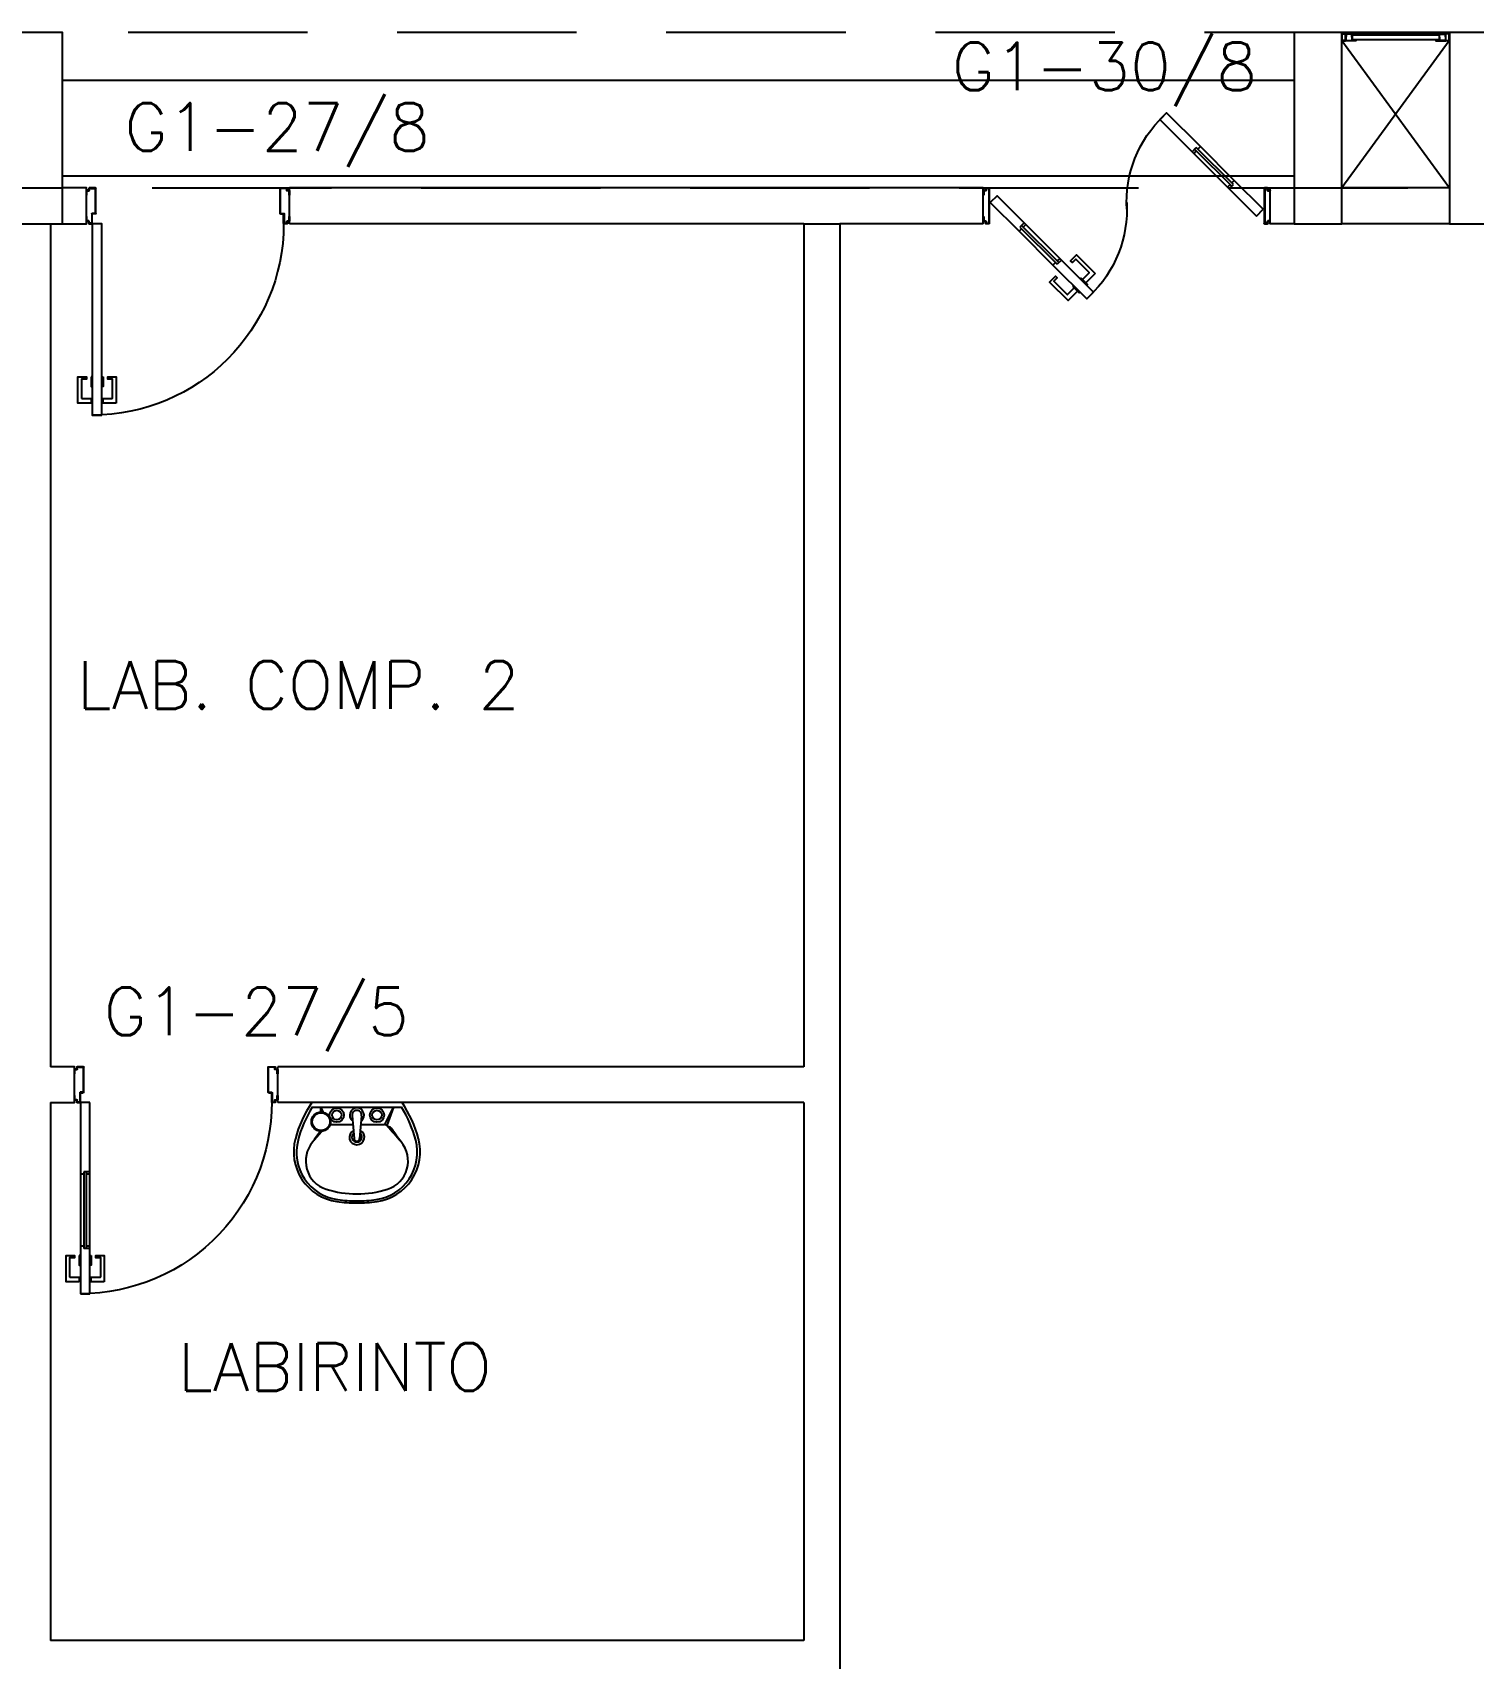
# Model space of a CAD drawing. Header units: millimetres. Extents: x 1887 to 2405, y 1100 to 1335.
# Drawn here: x 2161.48 to 2167.51, y 1230.32 to 1237.12 of the extents above; entities that cross this region are included whole.
import ezdxf

# ---------------------------------------------------------------- set-up
doc = ezdxf.new("R2010")
doc.units = ezdxf.units.MM
doc.linetypes.add('HIDDEN', pattern=[0.375, 0.25, -0.125])
for name, color, linetype in [('AR-ALV', 2, 'Continuous'), ('AR-ESQ', 1, 'Continuous'), ('AR-ESQ-PROJ', 1, 'HIDDEN'), ('AR-ESTC', 3, 'Continuous'), ('AR-LOUÇAS', 1, 'Continuous'), ('AR-PORTA', 1, 'Continuous'), ('AR-PROJ', 1, 'HIDDEN'), ('AR-SHAFT', 1, 'Continuous'), ('DT-ESQ-BAGUETE-C', 2, 'Continuous'), ('DT-ESQ-PERFIL CADEIRA-C', 2, 'Continuous'), ('DT-ESQ-PERFIL CADEIRA-V', 1, 'Continuous'), ('DT-ESQ-VENEZIANA-C', 2, 'Continuous'), ('DT-ESQ-VENEZIANA-V', 2, 'Continuous'), ('ENDEREÇO', 2, 'Continuous'), ('maçaneta', 1, 'Continuous'), ('mov', 1, 'Continuous'), ('PM-PERFIL U-C', 2, 'Continuous'), ('PM-VIDRO', 1, 'Continuous'), ('pm1', 2, 'Continuous'), ('pm2', 2, 'Continuous'), ('TEXTO', 2, 'Continuous'), ('WC1', 1, 'Continuous'), ('WC2', 1, 'Continuous'), ('WC3', 1, 'Continuous')]:
    doc.layers.add(name, color=color, linetype=linetype)
doc.styles.add('UNB-100', font='simplex.shx', dxfattribs={"height": 0.2})
doc.styles.add('UNB1-100', font='simplex.shx', dxfattribs={"height": 0.2})

# ---------------------------------------------------------------- blocks, each defined once
blk = doc.blocks.new('LVTR-01P')
at = {"layer": 'WC1'}
for centre, radius, start, end in [((0.2424, -0.2861), 0.5176, 146.45009, 164.88853), ((-0.2424, -0.2861), 0.5176, 15.11147, 33.54991), ((-0.0544, -0.2059), 0.2102, 164.88853, 261.87462), ((0.0544, -0.2059), 0.2102, 278.12538, 15.11147), ((0, 0.175), 0.595, 261.87462, 270), ((0, 0.175), 0.595, 270, 278.12538)]:
    blk.add_arc(centre, radius, start, end, dxfattribs=at)
at = {"layer": 'WC2'}
for p, q in [((0.189, 0), (-0.189, 0)), ((-0.1869, -0.02), (0.1869, -0.02)), ((-0.0199, -0.0561), (-0.0119, -0.1511)), ((0.0195, -0.0561), (0.0115, -0.1511)), ((-0.112, -0.0924), (-0.0168, -0.0924)), ((0.0165, -0.0924), (0.1161, -0.0924))]:
    blk.add_line(p, q, dxfattribs=at)
for centre, radius in [((-0.15, -0.08), 0.04), ((-0.084, -0.0525), 0.02), ((0.084, -0.0525), 0.02)]:
    blk.add_circle(centre, radius, dxfattribs=at)
for centre, radius, start, end in [((-0.0002, -0.0527), 0.02, 350.37518, 189.62482), ((4.9199, -4.5336), 6.7189, 138.93408, 139.44029), ((0.1161, -0.105), 0.0126, 41.32768, 90), ((-4.9199, -4.5336), 6.7189, 40.55971, 41.32768), ((-0.0909, -0.2449), 0.1233, 139.44029, 252.413), ((-0.0002, -0.1501), 0.0118, 184.81241, 355.18759), ((0.0909, -0.2449), 0.1233, 287.587, 40.55971), ((0, 0.042), 0.4242, 252.413, 270), ((0, 0.042), 0.4242, 270, 287.587)]:
    blk.add_arc(centre, radius, start, end, dxfattribs=at)
at = {"layer": 'WC3'}
for p, q in [((-0.152, -0.02), (-0.152, -0.0401)), ((-0.148, -0.02), (-0.148, -0.0401)), ((-0.148, -0.0276), (-0.1415, -0.0409)), ((-0.148, -0.0335), (-0.1456, -0.0402)), ((0.1518, -0.02), (0.1161, -0.0924)), ((0.1528, -0.02), (0.1256, -0.0967))]:
    blk.add_line(p, q, dxfattribs=at)
for centre, radius in [((-0.15, -0.08), 0.037), ((-0.084, -0.0525), 0.03), ((0.084, -0.0525), 0.03)]:
    blk.add_circle(centre, radius, dxfattribs=at)
for centre, radius, start, end in [((0.2424, -0.2861), 0.505, 148.20722, 165.28172), ((0, -0.0525), 0.03, 308.80431, 231.19569), ((-0.2424, -0.2861), 0.505, 14.71828, 31.79278), ((5.2813, -4.0721), 6.7189, 143.96959, 144.44029), ((0, -0.1449), 0.0315, 117.94879, 62.76724), ((0, -0.1449), 0.021, 130.92554, 50.29094), ((0.1319, -0.1152), 0.0137, 36.16525, 98.27106), ((-5.2813, -4.0721), 6.7189, 35.55971, 36.16525), ((-0.0531, -0.2084), 0.1995, 165.28172, 262.11494), ((0.0531, -0.2084), 0.1995, 277.88506, 14.71828), ((0, 0.175), 0.5866, 262.11494, 270), ((0, 0.175), 0.5866, 270, 277.88506)]:
    blk.add_arc(centre, radius, start, end, dxfattribs=at)
blk = doc.blocks.new('EF01-P')
at = {"layer": 'DT-ESQ-BAGUETE-C', "ltscale": 0.1}
for points in [[(0.0015, 0.035), (0.015, 0.035), (0.015, 0.0335), (0.0015, 0.0335), (0.0015, 0.005), (0.015, 0.005), (0.015, 0.0035), (0.0015, 0.0035, -0.414214), (0, 0.005), (0, 0.0335, -0.414214)], [(0.4485, 0.035), (0.435, 0.035), (0.435, 0.0335), (0.4485, 0.0335), (0.4485, 0.005), (0.435, 0.005), (0.435, 0.0035), (0.4485, 0.0035, 0.414214), (0.45, 0.005), (0.45, 0.0335, 0.414214)]]:
    blk.add_lwpolyline(points, format="xyb", close=True, dxfattribs=at)
at = {"layer": 'DT-ESQ-PERFIL CADEIRA-C', "color": 2, "ltscale": 0.1}
for points in [[(0.01, 0.0015), (0.01, 0.003), (0.0015, 0.003, 1), (0.0015, 0), (0.015, 0, 0.414214), (0.0165, 0.0015), (0.0165, 0.0335), (0.043, 0.0335)], [(0.407, 0.0065), (0.432, 0.0065), (0.432, 0.0165), (0.4335, 0.0165), (0.4335, 0.0065, -0.414214), (0.432, 0.005), (0.407, 0.005), (0.3935, 0.005, -1), (0.3935, 0.008), (0.407, 0.008), (0.407, 0.02), (0.407, 0.032), (0.3935, 0.032, -1), (0.3935, 0.035), (0.407, 0.035), (0.4335, 0.035, -0.414214), (0.435, 0.0335), (0.435, 0.0015), (0.4485, 0.0015)]]:
    blk.add_lwpolyline(points, format="xyb", dxfattribs=at)
at = {"layer": 'DT-ESQ-PERFIL CADEIRA-C', "ltscale": 0.1}
for points in [[(0.043, 0.0065), (0.018, 0.0065), (0.018, 0.0165), (0.0165, 0.0165), (0.0165, 0.0065, 0.414214), (0.018, 0.005), (0.043, 0.005), (0.0565, 0.005, 1), (0.0565, 0.008), (0.043, 0.008), (0.043, 0.02), (0.043, 0.032), (0.0565, 0.032, 1), (0.0565, 0.035), (0.043, 0.035), (0.0165, 0.035, 0.414214), (0.015, 0.0335), (0.015, 0.0015), (0.0015, 0.0015)], [(0.0415, 0.02), (0.0415, 0.032, -0.414214), (0.043, 0.0335), (0.0565, 0.0335)], [(0.0415, 0.02), (0.0415, 0.008, 0.414214), (0.043, 0.0065), (0.0565, 0.0065)], [(0.4085, 0.02), (0.4085, 0.032, 0.414214), (0.407, 0.0335), (0.3935, 0.0335)], [(0.4085, 0.02), (0.4085, 0.008, -0.414214), (0.407, 0.0065), (0.3935, 0.0065)], [(0.44, 0.0015), (0.44, 0.003), (0.4485, 0.003, -1), (0.4485, 0), (0.435, 0, -0.414214), (0.4335, 0.0015), (0.4335, 0.0335), (0.407, 0.0335)]]:
    blk.add_lwpolyline(points, format="xyb", dxfattribs=at)
at = {"layer": 'DT-ESQ-PERFIL CADEIRA-V', "ltscale": 0.1}
blk.add_line((0.015, 0), (0.435, 0), dxfattribs=at)
at = {"layer": 'DT-ESQ-VENEZIANA-C', "ltscale": 0.1}
for p, q in [((0.043, 0.0105), (0.407, 0.0105)), ((0.043, 0.009), (0.407, 0.009))]:
    blk.add_line(p, q, dxfattribs=at)
at = {"layer": 'DT-ESQ-VENEZIANA-V', "ltscale": 0.1}
blk.add_line((0.043, 0.031), (0.407, 0.031), dxfattribs=at)
blk = doc.blocks.new('PM7B')
at = {"layer": 'maçaneta'}
for points in [[(0.7317, -0.2081), (0.7706, -0.247), (0.7848, -0.2329), (0.7576, -0.2056, -0.414214), (0.7576, -0.2035), (0.8131, -0.148), (0.8272, -0.1622), (0.8343, -0.1551), (0.8095, -0.1303)], [(0.806, -0.2824), (0.8449, -0.3213), (0.9227, -0.2435), (0.8979, -0.2187), (0.8908, -0.2258), (0.905, -0.2399), (0.8495, -0.2954, -0.414214), (0.8474, -0.2954), (0.8201, -0.2682)], [(0.8449, -0.3213), (0.806, -0.2824), (0.8201, -0.2682), (0.8474, -0.2954, 0.414214), (0.8495, -0.2954), (0.905, -0.2399), (0.8908, -0.2258), (0.8979, -0.2187), (0.9227, -0.2435)]]:
    blk.add_lwpolyline(points, format="xyb", close=True, dxfattribs=at)
for points in [[(0.7918, -0.2258), (0.7636, -0.2541), (0.7671, -0.2576), (0.7954, -0.2293)], [(0.7918, -0.2258), (0.7636, -0.2541), (0.7671, -0.2576), (0.7954, -0.2293)], [(0.8272, -0.2612), (0.7989, -0.2894), (0.7954, -0.2859), (0.8237, -0.2576)], [(0.8272, -0.2612), (0.7989, -0.2894), (0.7954, -0.2859), (0.8237, -0.2576)]]:
    blk.add_lwpolyline(points, close=True, dxfattribs=at)
at = {"layer": 'mov'}
for centre, start, end in [((0.0994, 0.0888), 356.80287, 46.39924), ((1.1006, 0.0612), 176.80287, 226.39924)]:
    blk.add_arc(centre, 0.5014, start, end, dxfattribs=at)
at = {"layer": 'PM-PERFIL U-C'}
for p, q in [((0, 0.12), (0, 0.1385)), ((0.0015, 0.14), (0.01, 0.14)), ((0.0105, 0.138), (0.002, 0.138)), ((0.002, 0.138), (0.002, 0.12)), ((0.01, 0.14), (0.01, 0.1485)), ((0.0115, 0.15), (0.0235, 0.15)), ((0.023, 0.148), (0.012, 0.148)), ((0.012, 0.148), (0.012, 0.1395)), ((0.023, 0.148), (0.023, 0.002)), ((0.025, 0.1485), (0.025, 0.0015)), ((1.175, 0.1485), (1.175, 0.0015)), ((1.1885, 0.15), (1.1765, 0.15)), ((1.177, 0.148), (1.188, 0.148)), ((1.177, 0.148), (1.177, 0.002)), ((1.188, 0.148), (1.188, 0.1395)), ((1.1895, 0.138), (1.198, 0.138)), ((1.19, 0.14), (1.19, 0.1485)), ((1.1985, 0.14), (1.19, 0.14)), ((1.198, 0.138), (1.198, 0.12)), ((1.2, 0.12), (1.2, 0.1385)), ((0.002, 0.12), (0, 0.12)), ((1.198, 0.12), (1.2, 0.12)), ((0, 0.0115), (0, 0.03)), ((0, 0.03), (0.002, 0.03)), ((0.01, 0.01), (0.0015, 0.01)), ((0.002, 0.03), (0.002, 0.012)), ((0.002, 0.012), (0.0105, 0.012)), ((0.01, 0.0015), (0.01, 0.01)), ((0.0235, 0), (0.0115, 0)), ((0.012, 0.0105), (0.012, 0.002)), ((0.012, 0.002), (0.023, 0.002)), ((1.1765, 0), (1.1885, 0)), ((1.188, 0.002), (1.177, 0.002)), ((1.188, 0.0105), (1.188, 0.002)), ((1.198, 0.012), (1.1895, 0.012)), ((1.19, 0.01), (1.1985, 0.01)), ((1.19, 0.0015), (1.19, 0.01)), ((1.198, 0.03), (1.198, 0.012)), ((1.2, 0.03), (1.198, 0.03)), ((1.2, 0.0115), (1.2, 0.03))]:
    blk.add_line(p, q, dxfattribs=at)
for centre, start, end in [((0.0015, 0.1385), 90, 180), ((0.0115, 0.1485), 90, 180), ((0.0105, 0.1395), 270, 0), ((0.0235, 0.1485), 0, 90), ((1.1765, 0.1485), 90, 180), ((1.1895, 0.1395), 180, 270), ((1.1885, 0.1485), 0, 90), ((1.1985, 0.1385), 0, 90), ((0.0015, 0.0115), 180, 270), ((0.0115, 0.0015), 180, 270), ((0.0105, 0.0105), 0, 90), ((0.0235, 0.0015), 269.93864, 0), ((1.1765, 0.0015), 180, 270.06136), ((1.1895, 0.0105), 90, 180), ((1.1885, 0.0015), 270, 0), ((1.1985, 0.0115), 270, 0)]:
    blk.add_arc(centre, 0.0015, start, end, dxfattribs=at)
at = {"layer": 'PM-VIDRO'}
for p, q in [((0.1607, 0.1707), (0.3021, 0.3122)), ((0.3092, 0.3051), (0.1677, 0.1637)), ((0.8908, -0.1551), (1.0323, -0.0137)), ((1.0393, -0.0207), (0.8979, -0.1622))]:
    blk.add_line(p, q, dxfattribs=at)
at = {"layer": 'pm1'}
for p, q in [((0.3021, 0.3122), (0.2915, 0.3228)), ((0.3021, 0.3122), (0.3092, 0.3192)), ((0.3268, 0.3016), (0.3092, 0.3192)), ((0.3162, 0.3122), (0.3092, 0.3051)), ((0.3198, 0.2945), (0.3092, 0.3051)), ((0.3268, 0.3016), (0.3198, 0.2945)), ((0.0296, 0.0609), (0.1501, 0.1813)), ((0.1783, 0.1531), (0.0579, 0.0326)), ((0.1501, 0.1813), (0.1607, 0.1707)), ((0.1536, 0.1637), (0.1607, 0.1707)), ((0.1713, 0.146), (0.1536, 0.1637)), ((0.1677, 0.1637), (0.1607, 0.1566)), ((0.1677, 0.1637), (0.1783, 0.1531)), ((0.1783, 0.1531), (0.1713, 0.146)), ((0.0579, 0.0326), (0.0296, 0.0609)), ((1.0217, -0.0031), (1.0287, 0.004)), ((1.0287, 0.004), (1.0464, -0.0137)), ((1.0323, -0.0137), (1.0393, -0.0066)), ((1.0464, -0.0137), (1.0393, -0.0207)), ((0.8732, -0.1516), (0.8802, -0.1445)), ((0.8732, -0.1516), (0.8908, -0.1692)), ((0.8802, -0.1445), (0.8908, -0.1551)), ((0.8838, -0.1622), (0.8908, -0.1551)), ((0.8979, -0.1622), (0.8908, -0.1692)), ((0.8979, -0.1622), (0.9085, -0.1728))]:
    blk.add_line(p, q, dxfattribs=at)
for points in [[(0.2915, 0.3228), (0.4329, 0.4642), (0.4612, 0.4359), (0.3198, 0.2945)], [(1.0323, -0.0137), (1.0217, -0.0031), (1.1421, 0.1174), (1.1704, 0.0891), (1.0499, -0.0313), (1.0393, -0.0207)], [(0.9085, -0.1728), (0.7671, -0.3142), (0.7388, -0.2859), (0.8732, -0.1516)]]:
    blk.add_lwpolyline(points, dxfattribs=at)
at = {"layer": 'pm2'}
for p, q in [((0.1501, 0.1813), (0.2915, 0.3228)), ((0.3198, 0.2945), (0.1783, 0.1531)), ((0.8802, -0.1445), (1.0217, -0.0031)), ((1.0499, -0.0313), (0.9085, -0.1728))]:
    blk.add_line(p, q, dxfattribs=at)
blk = doc.blocks.new('PM3B')
at = {"layer": 'maçaneta'}
for points in [[(0.02, 0.9), (-0.035, 0.9), (-0.035, 0.79), (0, 0.79), (0, 0.8), (-0.02, 0.8), (-0.02, 0.8785, -0.414214), (-0.0185, 0.88), (0.02, 0.88)], [(0.125, 0.9), (0.07, 0.9), (0.07, 0.88), (0.1085, 0.88, -0.414214), (0.11, 0.8785), (0.11, 0.8), (0.09, 0.8), (0.09, 0.79), (0.125, 0.79)]]:
    blk.add_lwpolyline(points, format="xyb", close=True, dxfattribs=at)
for points in [[(0.02, 0.79), (0.02, 0.83), (0.025, 0.83), (0.025, 0.79)], [(0.07, 0.79), (0.07, 0.83), (0.065, 0.83), (0.065, 0.79)]]:
    blk.add_lwpolyline(points, close=True, dxfattribs=at)
at = {"layer": 'mov'}
blk.add_arc((0.025, 0.15), 0.8, 0, 90, dxfattribs=at)
at = {"layer": 'PM-PERFIL U-C'}
for p, q in [((0, 0.12), (0, 0.1385)), ((0.0015, 0.14), (0.01, 0.14)), ((0.002, 0.138), (0.002, 0.12)), ((0.0105, 0.138), (0.002, 0.138)), ((0.01, 0.14), (0.01, 0.1485)), ((0.0115, 0.15), (0.0235, 0.15)), ((0.012, 0.148), (0.012, 0.1395)), ((0.023, 0.148), (0.012, 0.148)), ((0.023, 0.1085), (0.023, 0.148)), ((0.025, 0.1485), (0.025, 0.109)), ((0.825, 0.1485), (0.825, 0.109)), ((0.8385, 0.15), (0.8265, 0.15)), ((0.827, 0.148), (0.838, 0.148)), ((0.827, 0.1085), (0.827, 0.148)), ((0.838, 0.148), (0.838, 0.1395)), ((0.8395, 0.138), (0.848, 0.138)), ((0.84, 0.14), (0.84, 0.1485)), ((0.8485, 0.14), (0.84, 0.14)), ((0.848, 0.138), (0.848, 0.12)), ((0.85, 0.12), (0.85, 0.1385)), ((0.002, 0.12), (0, 0.12)), ((0.038, 0.107), (0.0245, 0.107)), ((0.0385, 0.109), (0.025, 0.109)), ((0.038, 0.107), (0.038, 0.002)), ((0.04, 0.1075), (0.04, 0.0015)), ((0.81, 0.1075), (0.81, 0.0015)), ((0.8115, 0.109), (0.825, 0.109)), ((0.812, 0.107), (0.8255, 0.107)), ((0.812, 0.107), (0.812, 0.002)), ((0.848, 0.12), (0.85, 0.12)), ((0, 0.03), (0.002, 0.03)), ((0, 0.0115), (0, 0.03)), ((0.01, 0.01), (0.0015, 0.01)), ((0.002, 0.03), (0.002, 0.012)), ((0.002, 0.012), (0.0105, 0.012)), ((0.01, 0.0015), (0.01, 0.01)), ((0.0385, 0), (0.0115, 0)), ((0.012, 0.0105), (0.012, 0.002)), ((0.012, 0.002), (0.038, 0.002)), ((0.8115, 0), (0.8385, 0)), ((0.838, 0.002), (0.812, 0.002)), ((0.838, 0.0105), (0.838, 0.002)), ((0.848, 0.012), (0.8395, 0.012)), ((0.84, 0.0015), (0.84, 0.01)), ((0.84, 0.01), (0.8485, 0.01)), ((0.85, 0.03), (0.848, 0.03)), ((0.848, 0.03), (0.848, 0.012)), ((0.85, 0.0115), (0.85, 0.03))]:
    blk.add_line(p, q, dxfattribs=at)
for centre, start, end in [((0.0015, 0.1385), 90, 180), ((0.0115, 0.1485), 90, 180), ((0.0105, 0.1395), 270, 0), ((0.0235, 0.1485), 360, 90), ((0.8265, 0.1485), 90, 180), ((0.8395, 0.1395), 180, 270), ((0.8385, 0.1485), 0, 90), ((0.8485, 0.1385), 0, 90), ((0.0245, 0.1085), 180, 270), ((0.0385, 0.1075), 0, 90), ((0.8115, 0.1075), 90, 180), ((0.8255, 0.1085), 270, 0), ((0.0015, 0.0115), 180, 270), ((0.0115, 0.0015), 180, 270), ((0.0105, 0.0105), 0, 90), ((0.0385, 0.0015), 269.93864, 0), ((0.8115, 0.0015), 180, 270.06136), ((0.8395, 0.0105), 90, 180), ((0.8385, 0.0015), 270, 0), ((0.8485, 0.0115), 270, 0)]:
    blk.add_arc(centre, 0.0015, start, end, dxfattribs=at)
at = {"layer": 'pm1'}
blk.add_lwpolyline([(0.065, 0.95), (0.065, 0.15), (0.025, 0.15), (0.025, 0.95)], close=True, dxfattribs=at)
blk = doc.blocks.new('PM3V')
at = {"layer": 'maçaneta'}
for points in [[(0.02, 0.9), (-0.035, 0.9), (-0.035, 0.79), (0, 0.79), (0, 0.8), (-0.02, 0.8), (-0.02, 0.8785, -0.414214), (-0.0185, 0.88), (0.02, 0.88)], [(0.125, 0.9), (0.07, 0.9), (0.07, 0.88), (0.1085, 0.88, -0.414214), (0.11, 0.8785), (0.11, 0.8), (0.09, 0.8), (0.09, 0.79), (0.125, 0.79)]]:
    blk.add_lwpolyline(points, format="xyb", close=True, dxfattribs=at)
for points in [[(0.02, 0.79), (0.02, 0.83), (0.025, 0.83), (0.025, 0.79)], [(0.07, 0.79), (0.07, 0.83), (0.065, 0.83), (0.065, 0.79)]]:
    blk.add_lwpolyline(points, close=True, dxfattribs=at)
at = {"layer": 'mov'}
blk.add_arc((0.025, 0.15), 0.8, 356.84716, 90, dxfattribs=at)
at = {"layer": 'PM-PERFIL U-C'}
for p, q in [((0, 0.12), (0, 0.1385)), ((0.0015, 0.14), (0.01, 0.14)), ((0.002, 0.138), (0.002, 0.12)), ((0.0105, 0.138), (0.002, 0.138)), ((0.01, 0.14), (0.01, 0.1485)), ((0.0115, 0.15), (0.0235, 0.15)), ((0.012, 0.148), (0.012, 0.1395)), ((0.023, 0.148), (0.012, 0.148)), ((0.023, 0.1085), (0.023, 0.148)), ((0.025, 0.1485), (0.025, 0.109)), ((0.825, 0.1485), (0.825, 0.109)), ((0.8385, 0.15), (0.8265, 0.15)), ((0.827, 0.148), (0.838, 0.148)), ((0.827, 0.1085), (0.827, 0.148)), ((0.838, 0.148), (0.838, 0.1395)), ((0.8395, 0.138), (0.848, 0.138)), ((0.84, 0.14), (0.84, 0.1485)), ((0.8485, 0.14), (0.84, 0.14)), ((0.848, 0.138), (0.848, 0.12)), ((0.85, 0.12), (0.85, 0.1385)), ((0.002, 0.12), (0, 0.12)), ((0.038, 0.107), (0.0245, 0.107)), ((0.0385, 0.109), (0.025, 0.109)), ((0.038, 0.107), (0.038, 0.002)), ((0.04, 0.1075), (0.04, 0.0015)), ((0.81, 0.1075), (0.81, 0.0015)), ((0.8115, 0.109), (0.825, 0.109)), ((0.812, 0.107), (0.8255, 0.107)), ((0.812, 0.107), (0.812, 0.002)), ((0.848, 0.12), (0.85, 0.12)), ((0, 0.03), (0.002, 0.03)), ((0, 0.0115), (0, 0.03)), ((0.01, 0.01), (0.0015, 0.01)), ((0.002, 0.03), (0.002, 0.012)), ((0.002, 0.012), (0.0105, 0.012)), ((0.01, 0.0015), (0.01, 0.01)), ((0.0385, 0), (0.0115, 0)), ((0.012, 0.0105), (0.012, 0.002)), ((0.012, 0.002), (0.038, 0.002)), ((0.8115, 0), (0.8385, 0)), ((0.838, 0.002), (0.812, 0.002)), ((0.838, 0.0105), (0.838, 0.002)), ((0.848, 0.012), (0.8395, 0.012)), ((0.84, 0.0015), (0.84, 0.01)), ((0.84, 0.01), (0.8485, 0.01)), ((0.85, 0.03), (0.848, 0.03)), ((0.848, 0.03), (0.848, 0.012)), ((0.85, 0.0115), (0.85, 0.03))]:
    blk.add_line(p, q, dxfattribs=at)
for centre, start, end in [((0.0015, 0.1385), 90, 180), ((0.0115, 0.1485), 90, 180), ((0.0105, 0.1395), 270, 0), ((0.0235, 0.1485), 360, 90), ((0.8265, 0.1485), 90, 180), ((0.8395, 0.1395), 180, 270), ((0.8385, 0.1485), 0, 90), ((0.8485, 0.1385), 0, 90), ((0.0245, 0.1085), 180, 270), ((0.0385, 0.1075), 0, 90), ((0.8115, 0.1075), 90, 180), ((0.8255, 0.1085), 270, 0), ((0.0015, 0.0115), 180, 270), ((0.0115, 0.0015), 180, 270), ((0.0105, 0.0105), 0, 90), ((0.0385, 0.0015), 269.93864, 0), ((0.8115, 0.0015), 180, 270.06136), ((0.8395, 0.0105), 90, 180), ((0.8385, 0.0015), 270, 0), ((0.8485, 0.0115), 270, 0)]:
    blk.add_arc(centre, 0.0015, start, end, dxfattribs=at)
at = {"layer": 'PM-VIDRO'}
for p, q in [((0.04, 0.45), (0.04, 0.75)), ((0.05, 0.75), (0.05, 0.45))]:
    blk.add_line(p, q, dxfattribs=at)
at = {"layer": 'pm1'}
for p, q in [((0.025, 0.95), (0.065, 0.95)), ((0.025, 0.75), (0.025, 0.95)), ((0.065, 0.95), (0.065, 0.76)), ((0.04, 0.75), (0.025, 0.75)), ((0.065, 0.76), (0.04, 0.76)), ((0.04, 0.75), (0.04, 0.76)), ((0.05, 0.76), (0.05, 0.75)), ((0.065, 0.75), (0.05, 0.75)), ((0.065, 0.76), (0.065, 0.75)), ((0.025, 0.15), (0.025, 0.45)), ((0.04, 0.45), (0.025, 0.45)), ((0.04, 0.44), (0.04, 0.45)), ((0.065, 0.44), (0.04, 0.44)), ((0.065, 0.45), (0.05, 0.45)), ((0.05, 0.45), (0.05, 0.44)), ((0.065, 0.45), (0.065, 0.44)), ((0.065, 0.44), (0.065, 0.15)), ((0.065, 0.15), (0.025, 0.15))]:
    blk.add_line(p, q, dxfattribs=at)
at = {"layer": 'pm2'}
for p, q in [((0.025, 0.45), (0.025, 0.75)), ((0.065, 0.75), (0.065, 0.45)), ((0.025, 0.15), (0.025, 0.109)), ((0.025, 0.109), (0.035, 0.109)), ((0.8252, 0.109), (0.8152, 0.109)), ((0.8152, 0), (0.8402, 0)), ((0.8402, 0.01), (0.8502, 0.01)), ((0.8402, 0), (0.8402, 0.01))]:
    blk.add_line(p, q, dxfattribs=at)

msp = doc.modelspace()

# ---------------------------------------------------------------- linework, layer by layer
at = {"layer": 'AR-ALV'}
for p, q in [((2165.4597, 1236.4735), (2162.5598, 1236.4735)), ((2162.5598, 1236.3235), (2162.5598, 1236.4735)), ((2165.4597, 1236.3235), (2165.4597, 1236.4735)), ((2167.4097, 1236.4735), (2166.9597, 1236.4735)), ((2161.5597, 1236.3235), (2161.5597, 1232.7985)), ((2164.7097, 1236.3235), (2162.5598, 1236.3235)), ((2164.7097, 1236.3235), (2164.7097, 1232.7985)), ((2164.8597, 1236.3235), (2164.8597, 1230.1485)), ((2165.4597, 1236.3235), (2164.8597, 1236.3235)), ((2167.4097, 1236.3235), (2166.9597, 1236.3235)), ((2164.7097, 1232.7985), (2162.5097, 1232.7985)), ((2162.5097, 1232.6485), (2162.5097, 1232.7985)), ((2161.5597, 1232.6485), (2161.5597, 1230.3985)), ((2164.7097, 1232.6485), (2162.5097, 1232.6485)), ((2164.7097, 1232.6485), (2164.7097, 1230.3985)), ((2164.7097, 1230.3985), (2161.5597, 1230.3985))]:
    msp.add_line(p, q, dxfattribs=at)
for points in [[(2161.6097, 1236.3235), (2161.7097, 1236.3235), (2161.7097, 1236.4735), (2161.6097, 1236.4735)], [(2166.7597, 1236.3235), (2166.6597, 1236.3235), (2166.6597, 1236.4735), (2166.7597, 1236.4735)], [(2161.5597, 1232.6485), (2161.6597, 1232.6485), (2161.6597, 1232.7985), (2161.5597, 1232.7985)]]:
    msp.add_lwpolyline(points, dxfattribs=at)
at = {"layer": 'AR-ESQ-PROJ'}
msp.add_line((2164.7097, 1236.3235), (2164.8597, 1236.3235), dxfattribs=at)
at = {"layer": 'AR-ESTC'}
for points in [[(2161.6097, 1236.3235), (2161.6097, 1237.1235), (2161.4097, 1237.1235), (2161.4097, 1236.3235)], [(2166.9597, 1236.3235), (2166.9597, 1237.1235), (2166.7597, 1237.1235), (2166.7597, 1236.3235)], [(2167.6097, 1236.3235), (2167.6097, 1237.1235), (2167.4097, 1237.1235), (2167.4097, 1236.3235)]]:
    msp.add_lwpolyline(points, close=True, dxfattribs=at)
at = {"layer": 'AR-PROJ', "ltscale": 3}
msp.add_lwpolyline([(2131.6097, 1236.4735), (2172.7597, 1236.4735), (2172.7597, 1237.1235), (2131.6097, 1237.1235)], close=True, dxfattribs=at)
at = {"layer": 'AR-SHAFT'}
for p, q in [((2166.9597, 1237.09), (2167.4097, 1236.4735)), ((2167.4082, 1237.0885), (2166.9597, 1236.4735)), ((2161.6097, 1236.9235), (2166.7597, 1236.9235)), ((2161.6097, 1236.5235), (2166.7597, 1236.5235))]:
    msp.add_line(p, q, dxfattribs=at)

# ---------------------------------------------------------------- block references
at = {"layer": 'AR-ESQ', "rotation": 180}
msp.add_blockref('EF01-P', (2167.4097, 1237.1235), dxfattribs=at)
at = {"layer": 'AR-LOUÇAS'}
msp.add_blockref('LVTR-01P', (2162.8409, 1232.6485), dxfattribs=at)
at = {"layer": 'AR-PORTA', "xscale": -1}
msp.add_blockref('PM7B', (2166.6597, 1236.3235), dxfattribs=at)
at = {"layer": 'AR-PORTA', "xscale": -1, "rotation": 180}
for name, p in [('PM3B', (2161.7097, 1236.4735)), ('PM3V', (2161.6597, 1232.7985))]:
    msp.add_blockref(name, p, dxfattribs=at)

# ---------------------------------------------------------------- texts
at = {"layer": 'ENDEREÇO', "style": 'UNB1-100'}
for s, p in [('G1-30/8', (2165.3281, 1236.8817)), ('G1-27/8', (2161.8691, 1236.6282)), ('G1-27/5', (2161.7816, 1232.9297))]:
    msp.add_text(s, height=0.2, dxfattribs=at).set_placement(p)
at = {"layer": 'TEXTO', "style": 'UNB-100'}
for s, p in [('LAB. COMP. 2', (2161.6698, 1234.295)), ('LABIRINTO', (2162.0927, 1231.4427))]:
    msp.add_text(s, height=0.2, dxfattribs=at).set_placement(p)

doc.saveas('drawing.dxf')
